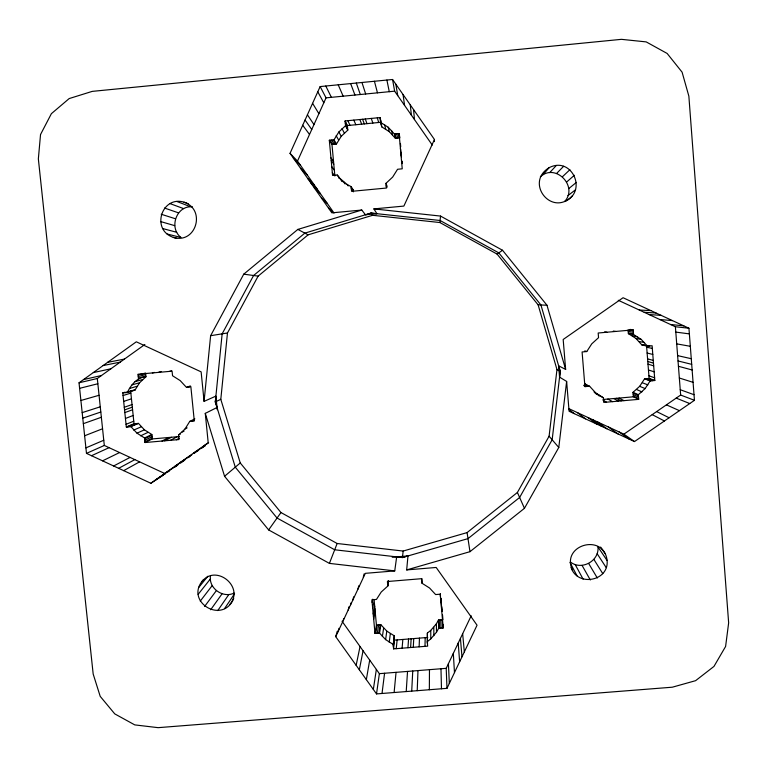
<?xml version="1.0" encoding="UTF-8"?>
<svg xmlns="http://www.w3.org/2000/svg" width="767" height="767" viewBox="0 0 767 767"><rect width="100%" height="100%" fill="white"/><g stroke="black" fill="none" stroke-linecap="round" stroke-linejoin="round"><path stroke-width="1.15" d="M379.569 633.101L375.005 633.465L376.434 625.095L380.883 624.731L379.569 633.101L385.628 639.62L393.164 644.395L393.576 648.882L427.67 646.14L427.267 641.643L430.757 638.892L430.786 630.369L436.385 623.82L438.494 620.052L442.952 619.688L442.53 614.99M429.347 689.734L429.472 669.668M427.468 643.897L427.382 633.053L430.786 630.369M427.324 642.343L427.382 633.053M434.429 141.627L434.458 139.508L392.56 79.49L320.146 86.575L290.031 153.352L331.862 212.852L361.775 210.043L365.456 214.77L376.923 213.696L373.874 208.902L403.873 206.083L434.458 139.508M425.004 646.36L425.177 637.655M430.757 638.892L436.5 632.181L438.666 628.307L443.24 627.933L440.22 594.195L435.637 594.569L429.568 588.021L421.994 583.227L421.879 578.596M417.219 690.693L417.977 670.588M419.137 646.83L419.463 638.115M411.716 691.134L412.751 671M413.279 647.3L413.749 638.575M410.613 647.511L411.15 638.786M406.213 691.566L407.536 671.422M407.958 647.731L408.552 638.997M402.1 648.201L402.848 639.457M337.269 631.241L335.725 636.658L376.52 693.914L446.988 688.335L477.045 625.201L436.183 567.465L406.673 569.91L407.977 555.941L392.215 557.254M176.659 238.23C148.079 232.804 162.029 190.427 188.337 203.926M394.113 692.524L396.05 672.333M167.12 234.012L180.964 237.463C168.51 227.904 176.515 205.134 192.431 206.85M217.253 409.712L215.901 396.108L204.08 401.371L210.628 335.697L243.753 274.155L297.845 229.419L361.775 210.043M216.984 407.047L215.316 401.898L222.152 333.837L253.58 275.506L304.873 233.12L371.084 213.073L440.076 220.493L498.809 252.88L540.927 304.969L560.255 371.381L552.154 439.779L519.623 497.476L467.995 538.626L402.426 557.542L334.7 549.786L277.06 518.041L235.287 467.17L215.316 401.898L215.949 396.549M233.743 598.49C222.555 625.431 183.438 601.021 203.581 579.564M220.8 399.329L227.473 332.983L258.124 276.13L308.113 234.836L372.637 215.297L439.865 222.535L497.093 254.088L538.127 304.844L556.967 369.55L549.095 436.212L517.399 492.462L467.084 532.595L403.164 551.051L337.144 543.496L280.962 512.548L240.253 462.952L220.8 399.329L215.316 401.898M234.136 593.064C223.044 598.615 208.336 588.203 210.503 575.883M396.242 648.671L397.133 639.918M439.865 222.535L440.536 216.073L373.874 208.902M393.576 648.882L394.478 639.448M393.375 646.639L394.343 637.943M393.231 645.095L394.142 635.747L386.789 631.088L380.883 624.731M397.076 556.852L402.426 557.542L403.164 551.051M572.048 196.055C551.972 217.531 524.283 182.709 549.21 167.637C571.99 155.826 588.068 191.702 564.637 201.548C578.558 186.41 555.433 162.662 540.361 176.803M406.673 569.91L469.97 551.684L524.446 508.32L558.788 447.477L566.631 381.429L559.565 377.153L558.625 365.801L565.643 369.445L563.179 339.484L623.072 297.73L688.939 328.238L694.451 400.316L634.491 441.571L569.085 411.256L566.631 381.429M570.427 562C581.444 570.84 599.391 561.08 597.992 546.976L607.109 560.533C609.094 581.357 577.215 587.004 571.06 567.407M389.233 642.238L390.307 633.647M382.014 693.483L384.574 673.253M559.536 376.789L560.255 371.381L558.654 366.166M335.725 636.658L365.332 573.332L394.746 570.897L396.664 556.88M385.628 639.62L386.789 631.088M376.52 693.914L379.368 673.666L342.053 621.26M382.388 636.552L383.625 628.106M373.337 689.456L376.348 669.428M375.005 633.465L371.89 599.804L376.453 599.43L381.237 591.999L387.814 586.046L388.601 580.897M387.747 585.336L388.083 580.715M378.85 633.159L380.183 624.789M377.287 633.283L378.658 624.913M375.725 633.408L377.134 625.038M366.338 679.62L369.704 660.099M373.692 619.276L375.159 611.261M373.452 616.649L374.919 608.691M373.203 614.022L374.68 606.122M372.666 608.231L374.162 600.484L376.434 625.095M359.33 669.783L363.059 650.761M372.129 602.44L372.781 599.18M356.147 665.315L360.039 646.514M363.28 577.196L364.104 573.879M357.901 589.209L358.783 585.767M352.81 600.11L353.683 596.793M350.5 605.058L351.094 602.814M348.189 610.005L349.11 606.582M343.108 620.877L343.712 618.672M338.026 631.73L338.995 628.307M217.032 407.488L205.278 413.375L224.568 476.288L268.632 529.92L329.407 563.39L337.144 543.496M328.602 208.212L334.028 213.034L297.5 161.07L326.042 97.85L320.146 86.575M446.988 688.335L446.212 668.335L471.197 615.786M130.86 426.586L136.996 433.173L144.579 437.976L145.04 442.53L152.269 438.935L151.818 434.496L144.426 429.817L138.453 423.394L130.86 426.586L126.325 426.989L122.787 392.857L127.332 392.445C130.956 384.948 136.948 377.422 145.903 376.818L145.519 373.05L138.098 374.938M127.332 392.445L135.021 390.115L139.584 382.743L145.903 376.818M351.209 187.378L353.28 190.264L351.142 186.649L347.125 184.444L340.117 178.586L342.475 181.693L337.231 175.001L332.581 175.442L329.321 140.275L333.981 139.824L338.851 131.991L345.553 125.683L345.112 120.956L380.02 117.581L380.892 121.128M329.321 140.275L331.958 144.378L336.492 143.937L341.238 136.315L347.767 130.169L347.346 125.567L345.112 120.956M194.837 418.849L189.746 421.409L185.039 428.954L178.548 434.994L179.008 439.558L145.04 442.53M229.841 604.367C244.721 587.158 216.294 563.707 202.105 581.376M638.69 399.358L603.773 402.416L603.399 397.785L595.729 392.915L589.593 386.232L584.924 386.645L582.095 351.967L586.774 351.545L591.75 343.856L598.548 337.672L598.174 333.012L633.206 329.877L633.571 334.537L641.27 339.436L647.415 346.147L652.113 345.735L654.826 380.49L650.138 380.902L644.558 378.831L639.678 386.309L633.043 392.301L633.408 396.817L638.69 399.358L638.326 394.727L645.133 388.581L650.138 380.902M224.549 608.624L234.549 593.744M217.751 610.59L228.758 594.617M268.632 529.92L280.962 512.548M210.676 609.765L222.046 593.84M204.626 606.438L216.313 590.686M200.245 601.127L212.152 585.643M198.145 594.348L210.168 579.21M198.854 587.33L207.838 576.247M542.998 174.646L549.21 167.637M549.728 172.613L556.324 165.49M556.689 173.352L563.668 166.266M562.594 176.611L569.91 169.708M566.823 181.865L574.368 175.26M224.568 476.288L240.253 462.952M351.142 186.649L351.574 191.338L386.376 188.049L385.954 183.351L392.666 177.072L397.565 169.267L402.234 168.817L399.08 133.563L394.401 134.014L388.188 127.236L380.451 122.317L347.346 125.567M568.769 188.596L576.42 182.373M567.944 195.595L575.547 189.765M163.419 475.061L150.85 483.258L86.479 453.374L79.03 382.8L136.315 341.804L201.136 371.87L204.08 401.371M79.03 382.8L97.304 378.505L144.867 344.498M150.85 483.258L208.202 442.751L205.278 413.375M175.192 466.844L177.062 465.531M180.801 462.885L184.54 460.248M188.279 457.611L189.976 456.403M198.653 450.277L193.821 453.508M201.462 448.292L205.211 445.646M497.093 254.088L502.529 250.263L546.976 305.247L565.643 369.445M568.874 408.667L623.878 434.16L680.655 395.043L694.451 400.316M155.308 480.104L165.787 473.277M167.695 472.041L169.593 470.804M165.145 473.162L177.944 464.85M179.478 463.038L191.846 454.783M174.991 466.202L185.432 459.452M193.83 452.904L205.201 445.598M203.715 445.924L208.634 442.78M123.688 470.65L139.604 461.839M176.352 439.788L179.114 438.283M118.664 468.311L134.829 459.625L165.356 473.795M170.514 440.306L177.1 436.768M178.548 434.994L180.37 434.026M182 432.185L184.099 431.073M164.665 440.814L171.405 437.267M162.019 441.044L168.817 437.487M185.039 428.954L187.119 427.871M113.631 465.981L130.064 457.41M192.028 421.208L194.041 420.191M144.973 441.821L152.202 438.245M102.567 460.842L119.575 452.54M144.81 440.248L152.039 436.72M144.647 438.686L151.885 435.186M144.579 437.976L151.818 434.496M140.62 435.809L147.964 432.387M91.513 455.713L109.087 447.669M136.996 433.173L144.426 429.817M86.479 453.374L104.312 445.454L134.829 459.625M133.726 430.076L141.233 426.807M85.904 447.88L103.766 440.239M130.15 426.653L137.763 423.461M127.034 426.922L134.714 423.729M128.597 426.788L136.238 423.595M126.325 426.989L134.024 423.787L138.453 423.394M126.047 424.324L133.755 421.188M84.629 435.771L102.567 428.763M125.443 418.466L133.17 415.474M124.829 412.598L132.576 409.76M124.561 409.933L132.308 407.162M188.586 386.999L190.638 386.261M187.023 387.134L190.12 386.031M83.344 423.662L101.359 417.267M124.283 407.267L132.039 404.564M82.759 418.149L100.813 412.032M123.669 401.4L131.445 398.84M82.184 412.627L100.266 406.807M365.869 214.731L371.084 213.073L376.53 213.734M123.065 395.523L130.86 393.116M402.426 557.542L407.574 555.979M125.059 392.656L131.703 390.643M126.622 392.512L134.33 390.173M122.787 392.857L125.021 392.186M129.431 388.505L137.063 386.271M80.899 400.489L99.058 395.283M132.01 384.881L139.584 382.743M135.05 381.64L142.547 379.569M169.43 371.41L171.635 370.806M138.424 378.093L145.835 376.118M158.865 372.158L161.175 371.544M138.261 376.511L145.682 374.584M152.384 372.935L154.407 372.407M79.615 388.332L97.85 383.749M83.488 379.607L101.541 375.485M93.315 372.58L110.86 368.812M103.152 365.543L120.198 362.139M107.62 362.34L124.446 359.1M210.628 335.697L227.473 332.983M326.042 97.85L394.641 91.168L432.272 145.049M380.02 117.581L381.774 126.891L389.31 131.684L395.369 138.29L399.923 137.849L399.08 133.563M338.956 178.27L339.656 178.203L337.231 175.001M132.806 390.317L135.021 390.115M628.096 329.82L628.403 333.655L635.901 338.42L641.893 344.968L644.175 344.757M589.593 386.232L584.857 384.094L588.864 386.3M644.558 378.831L649.122 378.428L654.826 380.49M189.746 421.409L194.3 421.006L190.868 386.789L186.304 387.201L180.168 380.585L172.556 375.763L172.086 371.17L138.022 374.219L138.491 378.812M152.269 438.935L179.373 436.567M603.207 399.463L633.408 396.817M427.775 637.444L394.545 640.129L394.142 635.747M379.368 673.666L446.212 668.335M538.127 304.844L546.976 305.247M639.314 310.041L650.857 310.597M644.194 312.294L656.006 312.984M649.064 314.556L661.154 315.362M659.793 319.523L672.477 320.606M670.511 324.489L683.8 325.85M173.275 237.406C196.084 244.443 206.313 209.381 184.003 202.22M618.26 300.28L675.391 326.752L688.939 328.238M329.407 563.39L394.746 570.897M675.804 332.101L689.37 333.885M243.753 274.155L258.124 276.13M630.1 329.417L633.206 329.877M629.132 329.983L633.264 330.606M628.221 331.382L633.389 332.207M628.346 332.945L633.513 333.808M613.322 331.047L615.68 331.449M628.403 333.655L633.571 334.537M632.315 335.802L637.588 336.742M676.705 343.865L690.319 346.3M604.674 331.814L606.918 332.226M635.901 338.42L641.27 339.436M639.103 341.497L644.558 342.581M647.53 345.466L649.764 345.936M642.602 344.901L648.153 346.08M641.893 344.968L647.415 346.147M646.667 347.211L652.324 348.448M677.616 355.62L691.268 358.707M647.127 353.041L652.794 354.431M678.028 360.95L691.7 364.344M162.652 228.547L176.726 232.286M678.44 366.29L692.131 369.972M647.588 358.86L653.254 360.413M647.789 361.506L653.474 363.127M160.504 221.538L174.694 225.642M648 364.152L653.685 365.84M679.341 378.016L693.071 382.34M161.204 214.252L175.365 218.739M648.46 369.972L654.146 371.813M584.79 350.883L586.774 351.545M164.502 208.039L178.5 212.852M648.911 375.792L654.615 377.786M680.243 389.722L694.02 394.708M648.403 378.495L654.098 380.557M646.84 378.63L652.487 380.7M169.871 203.552L183.591 208.605M645.268 378.773L650.876 380.844M176.793 201.443L190.149 206.601M642.353 382.733L647.885 384.909M676.197 398.111L689.744 403.547M639.678 386.309L645.133 388.581M636.562 389.511L641.941 391.87M666.418 404.851L679.418 410.661M633.043 392.301L638.326 394.727M633.101 393.011L638.384 395.446M633.226 394.564L638.508 397.047M633.35 396.117L638.633 398.639M656.657 411.582L669.102 417.756M652.218 414.64L664.414 420.978M619.046 398.083L623.954 400.652M297.845 229.419L308.113 234.836M616.38 398.313L621.222 400.892M613.725 398.543L618.499 401.131M351.257 188.481L353.213 189.554M595.115 393.155L599.017 395.283L599.075 395.993M440.536 216.073L502.529 250.263M556.967 369.55L560.255 371.381M584.281 384.785L587.263 386.434M583.687 385.475L585.652 386.578M607.876 399.051L612.497 401.649M594.051 391.966L595.729 392.915M595.969 393.644L603.399 397.785M602.929 400.086L606.496 402.176M623.878 434.16L634.491 441.571M619.036 431.917L629.381 439.203M608.384 426.979L618.135 433.997M597.733 422.042L606.898 428.782M592.891 419.798L601.788 426.414M588.049 417.555L596.678 424.046M577.398 412.617L585.442 418.84M568.606 409.166L574.195 413.624M321.421 198.001L327.231 203.36M314.24 187.781L320.424 193.677M310.971 183.131L317.327 189.276M307.701 178.481L314.23 184.876M300.511 168.251L307.414 175.183M293.31 158.012L300.597 165.48M290.031 153.352L297.5 161.07M549.095 436.212L558.788 447.477M607.109 560.533C603.945 532.557 560.217 544.886 572.623 570.418M585.566 384.027L586.956 385.753M332.332 172.7L334.882 175.959M331.766 166.66L334.335 170.082M343.434 181.741L345.131 184.022M302.706 125.251L309.513 134.455M347.125 184.444L348.208 185.93M351.363 188.989L353.424 191.836M331.21 160.619L333.789 164.196M330.951 157.868L333.54 161.521M305.055 120.035L311.747 129.518M371.084 213.073L372.637 215.297M600.599 547.063L605.105 553.659M307.414 114.81L313.981 124.58M597.167 553.726L606.237 567.647M330.05 140.198L332.667 144.311M331.651 140.045L334.23 144.158M593.907 559.45L602.795 573.678M333.252 139.891L335.783 144.004M333.981 139.824L336.492 143.937M312.591 103.324L318.89 113.698M588.711 563.553L597.301 578.002M336.167 135.74L338.63 139.968M582.086 565.442L590.322 579.996M338.851 131.991L341.238 136.315M317.778 91.81L323.808 102.807M575.25 564.665L583.112 579.162M569.996 562.489L577.005 575.796M341.996 128.626L344.297 133.027M325.793 86.029L331.392 97.332M345.553 125.683L347.767 130.169M345.486 124.944L347.7 129.45M345.332 123.324L347.556 127.868M345.188 121.694L347.413 126.287M347.844 120.697L350.001 125.309M517.399 492.462L524.446 508.32M338.218 84.811L343.165 96.182M353.836 120.112L355.84 124.743M386.165 185.7L386.942 187.656M359.828 119.537L361.688 124.177M385.954 183.351L387.134 186.343M362.561 119.269L364.344 123.928M350.653 83.593L354.948 95.031M365.284 119.01L367 123.669M356.31 83.037L360.308 94.514M371.286 118.425L372.848 123.104M361.966 82.481L365.667 93.996M377.297 117.85L378.697 122.538M380.384 121.579L381.774 126.891M380.24 119.949L381.563 124.58L381.42 122.998M384.488 124.522L385.705 129.038M374.43 81.264L377.469 92.845M388.188 127.236L389.31 131.684M391.515 130.419L392.551 134.781M394.401 134.014L395.369 138.29M395.139 133.947L396.079 138.223M401.64 160.917L402.224 163.62L402.013 161.252M400.901 153.966L401.496 156.775M396.74 133.794L397.642 138.07M400.662 151.204L401.457 155.03L401.218 152.355M400.412 148.453L400.815 150.399M386.894 80.046L389.272 91.695M398.351 133.64L399.214 137.916M392.56 79.49L394.641 91.168M395.839 84.188L397.747 95.616M467.084 532.595L469.97 551.684M403.049 94.523L404.573 105.395M410.259 104.839L411.4 115.165M97.304 378.505L104.312 445.454M130.591 390.508L134.024 423.787M413.528 109.528L414.496 119.604M462.654 633.734L464.332 651.902M331.958 144.378L334.767 174.79M387.814 586.046L387.393 581.52L421.591 578.692L421.994 583.227M400.422 143.429L400.719 146.775M441.054 598.413L441.408 602.392M441.792 606.774L442.214 611.472M460.43 638.422L461.983 656.83M646.533 345.438L649.122 378.428M675.391 326.752L680.655 395.043M458.206 643.101L459.634 661.768M453.316 653.388L454.476 672.601M448.427 663.666L449.328 683.426M443.115 624.405L443.24 627.933M442.252 619.746L442.521 627.991M441.255 600.676L441.734 611.078M440.843 598.289L440.977 602.641M440.363 593.629L440.459 596.831M440.718 619.87L440.948 628.125M440.977 668.747L441.476 688.776M439.184 619.995L439.376 628.25M438.494 620.052L438.666 628.307M436.385 623.82L436.5 632.181M433.806 627.281L433.854 635.718M40.536 134.513L38.35 158.894L93.171 674.011L100.209 696.359L114.762 713.885L134.762 724.892L158.136 727.662L672.314 687.203L695.602 680.674L713.972 666.418L725.601 646.466L728.65 622.862L688.862 96.163L682.093 72.165L667.146 53.46L646.197 41.897L621.452 39.338L92.241 91.378L69.193 98.559L51.389 113.669L40.536 134.513"/></g></svg>
